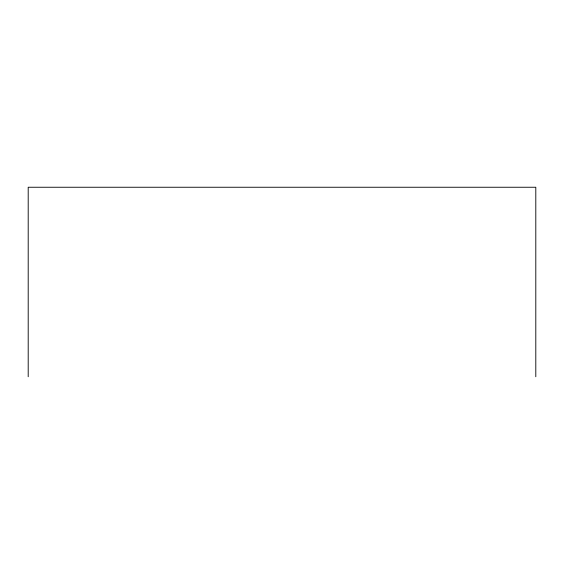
<?xml version="1.0" encoding="UTF-8"?>
<svg xmlns="http://www.w3.org/2000/svg" width="564" height="564" viewBox="0 0 564 564"><rect width="100%" height="100%" fill="white"/><g stroke="black" fill="none" stroke-linecap="round" stroke-linejoin="round"><path stroke-width="0.85" d="M535.8 376.752L535.8 187.248L28.2 187.248L28.2 376.752"/></g></svg>
